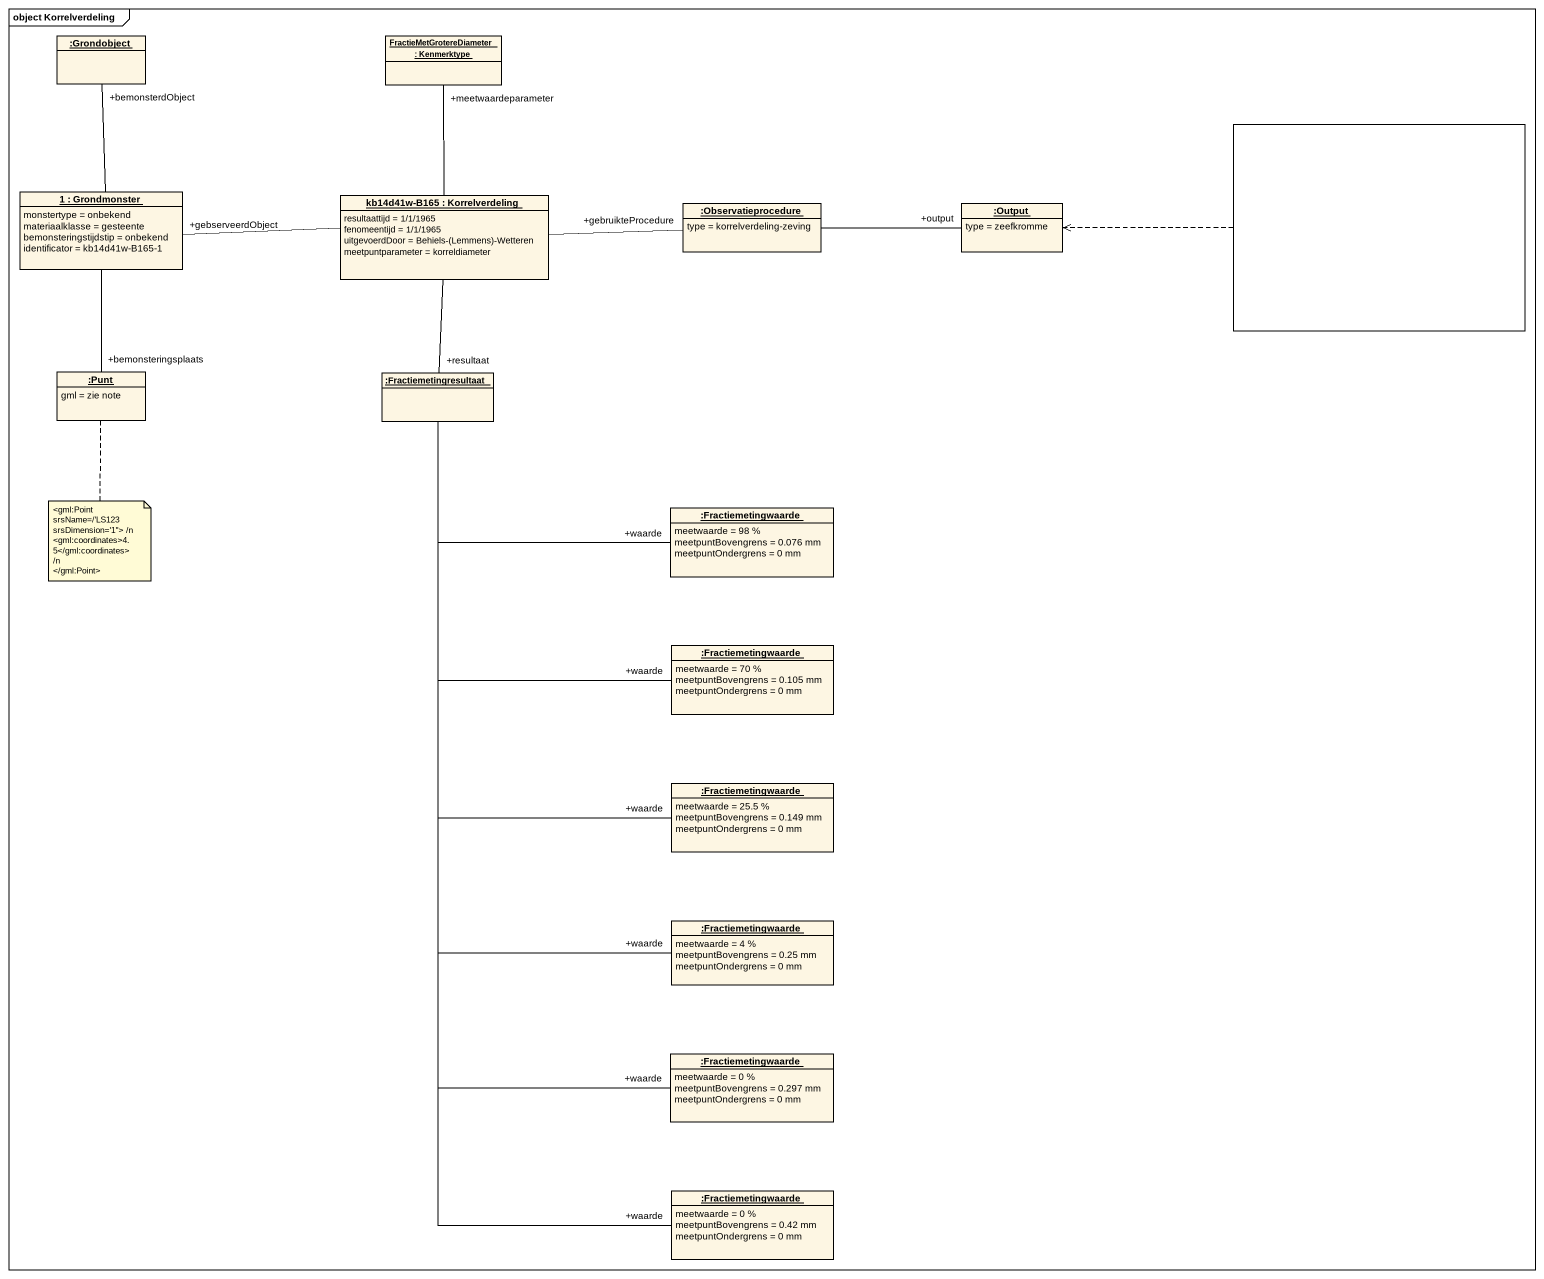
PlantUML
@startuml
mainframe object Korrelverdeling
allowmixing
hide circle
hide empty members
object ":Grondobject" as Grondobject
object "FractieMetGrotereDiameter : Kenmerktype" as FractieMetGrotereDiameter
rectangle " " as rectangle1
object "1 : Grondmonster" as o1 {
  monstertype = onbekend
  materiaalklasse = gesteente
  bemonsteringstijdstip = onbekend
  identificator = kb14d41w-B165-1
}
object "kb14d41w-B165 : Korrelverdeling" as kb14d41w_B165 {
  resultaattijd = 1/1/1965
  fenomeentijd = 1/1/1965
  uitgevoerdDoor = Behiels-(Lemmens)-Wetteren
  meetpuntparameter = korreldiameter
}
object ":Observatieprocedure" as Observatieprocedure {
  type = korrelverdeling-zeving
}
object ":Output" as Output {
  type = zeefkromme
}
object ":Punt" as Punt {
  gml = zie note
}
object ":Fractiemetingresultaat" as Fractiemetingresultaat
object ":Fractiemetingwaarde" as Fractiemetingwaarde {
  meetwaarde = 98 %
  meetpuntBovengrens = 0.076 mm
  meetpuntOndergrens = 0 mm
}
object ":Fractiemetingwaarde" as Fractiemetingwaarde_2 {
  meetwaarde = 70 %
  meetpuntBovengrens = 0.105 mm
  meetpuntOndergrens = 0 mm
}
object ":Fractiemetingwaarde" as Fractiemetingwaarde_3 {
  meetwaarde = 25.5 %
  meetpuntBovengrens = 0.149 mm
  meetpuntOndergrens = 0 mm
}
object ":Fractiemetingwaarde" as Fractiemetingwaarde_4 {
  meetwaarde = 4 %
  meetpuntBovengrens = 0.25 mm
  meetpuntOndergrens = 0 mm
}
object ":Fractiemetingwaarde" as Fractiemetingwaarde_5 {
  meetwaarde = 0 %
  meetpuntBovengrens = 0.297 mm
  meetpuntOndergrens = 0 mm
}
object ":Fractiemetingwaarde" as Fractiemetingwaarde_6 {
  meetwaarde = 0 %
  meetpuntBovengrens = 0.42 mm
  meetpuntOndergrens = 0 mm
}
rectangle1 .left.> Output
o1 -up- "+bemonsterdObject" Grondobject
o1 -- "+bemonsteringsplaats" Punt
kb14d41w_B165 -up- "+meetwaardeparameter" FractieMetGrotereDiameter
kb14d41w_B165 -left- "+gebserveerdObject" o1
kb14d41w_B165 -right- "+gebruikteProcedure" Observatieprocedure
kb14d41w_B165 -- "+resultaat" Fractiemetingresultaat
Observatieprocedure -right- "+output" Output
Fractiemetingresultaat -right- "+waarde" Fractiemetingwaarde
Fractiemetingresultaat -- "+waarde" Fractiemetingwaarde_2
Fractiemetingresultaat -- "+waarde" Fractiemetingwaarde_3
Fractiemetingresultaat -- "+waarde" Fractiemetingwaarde_4
Fractiemetingresultaat -- "+waarde" Fractiemetingwaarde_5
Fractiemetingresultaat -- "+waarde" Fractiemetingwaarde_6
note bottom of Punt
  <gml:Point srsName=/'LS123 srsDimension='1''> /n
  <gml:coordinates>4.5</gml:coordinates> /n
  </gml:Point>
end note
@enduml
